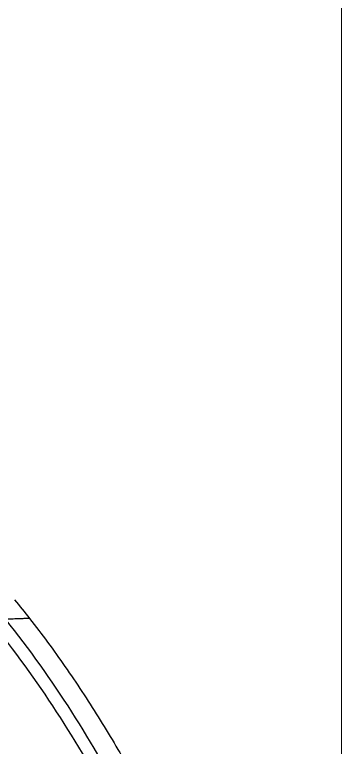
# Model space of a CAD drawing. Extents: x 0 to 1128, y 0 to 827.
# Drawn here: x 760.7 to 809.7, y 497.1 to 607 of the extents above; entities that cross this region are included whole.
import ezdxf

# ---------------------------------------------------------------- set-up
doc = ezdxf.new("R2010")
doc.units = 0
doc.header["$LTSCALE"] = 4
doc.header["$MEASUREMENT"] = 0
doc.layers.add('1', color=7, linetype='CONTINUOUS')
doc.layers.add('치수선', color=7, linetype='CONTINUOUS', lineweight=20)

msp = doc.modelspace()

# ---------------------------------------------------------------- linework, layer by layer
at = {"layer": '1', "color": 7, "linetype": 'Continuous'}
msp.add_open_spline([(760.69, 519.21), (761.45, 518.28), (762.2, 517.34), (762.94, 516.39)], degree=3, dxfattribs=at)
for points, knots in [([(762.94, 516.39), (762.92, 516.39), (762.89, 516.39), (762.58, 516.38), (762.1, 516.37), (761.4, 516.34), (760.51, 516.31), (759.75, 516.27), (759.37, 516.25)], [0, 0, 0, 0, 0.157597, 0.318341, 0.482591, 0.6507, 0.823036, 1, 1, 1, 1]), ([(800.01, 388.89), (800.07, 411.63), (797.06, 434.35), (787.1, 466.98), (782.91, 477.5), (772.58, 497.7), (766.46, 507.34), (759.37, 516.25)], [0, 0, 0, 0, 0.5, 0.5, 0.75, 0.75, 1, 1, 1, 1]), ([(762.94, 516.39), (764.77, 514.03), (768.34, 509.2), (773.31, 501.66), (777.94, 493.83), (782.2, 485.75), (787.38, 474.68), (791.75, 463.35), (795.31, 452.04), (797.58, 443.66), (799.53, 435.23), (801.19, 426.6), (802.57, 417.62), (803.67, 408.12), (804.41, 398.43), (804.66, 391.94), (804.73, 388.95)], [0, 0, 0, 0, 0.066499, 0.133873, 0.201247, 0.268621, 0.335995, 0.470742, 0.538116, 0.60549, 0.672864, 0.740238, 0.807612, 0.874986, 0.94236, 1, 1, 1, 1]), ([(758.42, 514.31), (765.3, 505.55), (771.32, 496.04), (781.43, 476.14), (785.54, 465.77), (792.03, 444.35), (794.38, 433.43), (797.5, 411.27), (798.26, 400.08), (798.26, 388.92)], [0, 0, 0, 0, 0.25, 0.25, 0.5, 0.5, 0.75, 0.75, 1, 1, 1, 1]), ([(748.23, 502.67), (749.57, 500.87), (752.58, 496.61), (756.13, 490.94), (759, 485.85), (761.02, 482.02), (762.89, 478.18), (765.21, 473.11), (767.8, 466.77), (770.56, 458.88), (773.05, 450.42), (774.72, 443.4), (775.74, 438.34), (776.38, 434.86), (777.12, 430.31), (777.87, 424.67), (778.45, 418.99), (778.86, 413.39), (779.11, 408.01), (779.22, 402.99), (779.2, 398.44), (779.12, 394.51), (778.99, 391.32), (778.9, 389.59), (778.86, 388.88), (778.86, 388.75)], [0, 0, 0, 0, 0.056439, 0.131201, 0.168582, 0.205963, 0.243344, 0.280725, 0.355487, 0.430249, 0.50501, 0.579772, 0.598463, 0.617153, 0.654534, 0.691915, 0.729296, 0.766677, 0.804058, 0.841439, 0.87882, 0.916201, 0.953582, 0.990962, 1, 1, 1, 1])]:
    msp.add_open_spline(points, degree=3, knots=knots, dxfattribs=at)
at = {"layer": '치수선'}
msp.add_line((809.74, 114.1), (809.74, 680.63), dxfattribs=at)

doc.saveas('drawing.dxf')
